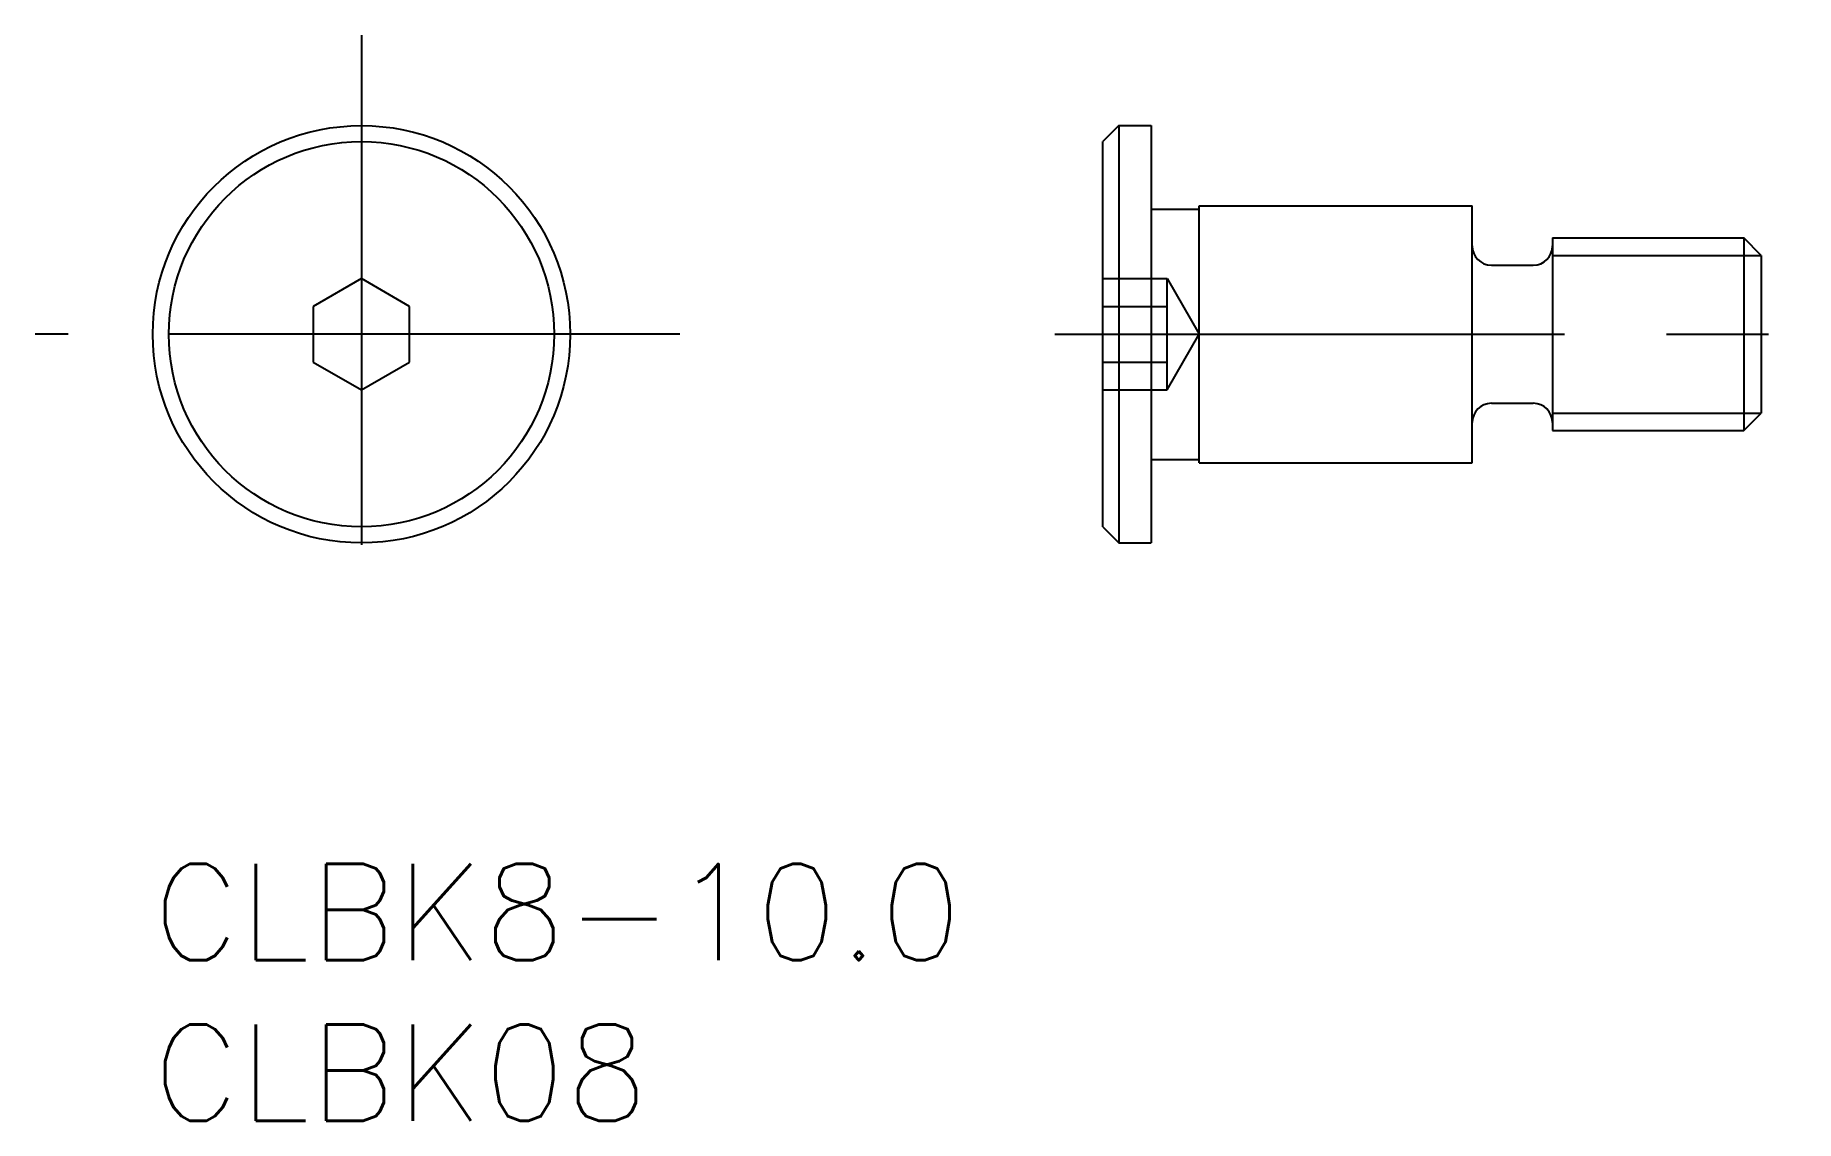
# Model space of a CAD drawing. Extents: x -3.7 to 51.2, y -8 to 25.8.
import ezdxf

# ---------------------------------------------------------------- set-up
doc = ezdxf.new("R2010")
doc.units = 0
doc.header["$LTSCALE"] = 0.5
doc.linetypes.add('CENTER', pattern=[50.8, 31.75, -6.35, 6.35, -6.35])
doc.linetypes.add('DASHED', pattern=[19.05, 12.7, -6.35])
for name, color, linetype in [('MSM_CENTER', 1, 'CENTER'), ('MSM_CONTINUOUS', 7, 'CONTINUOUS'), ('MSM_DASHED', 4, 'DASHED'), ('MSM_NARROW', 5, 'CONTINUOUS'), ('MSM_PART_NUMBER', 7, 'CONTINUOUS')]:
    doc.layers.add(name, color=color, linetype=linetype)
doc.styles.get("Standard").update_dxf_attribs({"font": 'txt.shx', "height": 1.5, "bigfont": 'bigfont.shx'})

# ---------------------------------------------------------------- blocks, each defined once
blk = doc.blocks.new('*U8')
at = {"layer": 'MSM_PART_NUMBER'}
blk.add_text('CLBK8-10.0', height=3, dxfattribs=at).set_placement((0, -3))
blk = doc.blocks.new('*U9')
at = {"layer": 'MSM_PART_NUMBER'}
blk.add_text('CLBK08', height=3, dxfattribs=at).set_placement((0, -8))

msp = doc.modelspace()

# ---------------------------------------------------------------- linework, layer by layer
at = {"layer": 'MSM_CENTER'}
for p, q in [((6.5, 25.816), (6.5, 7.479)), ((16.412, 16.5), (-3.66, 16.5)), ((28.087, 16.5), (51.162, 16.5))]:
    msp.add_line(p, q, dxfattribs=at)
at = {"layer": 'MSM_CONTINUOUS'}
for p, q in [((30.087, 23), (29.587, 22.5)), ((29.587, 10.5), (29.587, 22.5)), ((30.087, 23), (31.087, 23)), ((30.087, 23), (30.087, 10)), ((31.087, 23), (31.087, 10)), ((31.087, 20.4), (32.587, 20.4)), ((32.587, 20.5), (41.087, 20.5)), ((32.587, 12.5), (32.587, 20.5)), ((41.087, 12.5), (41.087, 20.5)), ((43.587, 19.5), (43.587, 13.5)), ((43.587, 19.5), (49.546, 19.5)), ((50.087, 18.958), (49.546, 19.5)), ((49.546, 19.5), (49.546, 13.5)), ((41.687, 18.65), (42.987, 18.65)), ((50.087, 18.958), (50.087, 14.041)), ((6.5, 18.232), (5, 17.366)), ((8, 17.366), (6.5, 18.232)), ((5, 17.366), (5, 15.634)), ((8, 15.634), (8, 17.366)), ((5, 15.634), (6.5, 14.768)), ((6.5, 14.768), (8, 15.634)), ((41.687, 14.35), (42.987, 14.35)), ((49.546, 13.5), (50.087, 14.041)), ((43.587, 13.5), (49.546, 13.5)), ((31.087, 12.6), (32.587, 12.6)), ((32.587, 12.5), (41.087, 12.5)), ((29.587, 10.5), (30.087, 10)), ((30.087, 10), (31.087, 10))]:
    msp.add_line(p, q, dxfattribs=at)
for radius in [6.5, 6]:
    msp.add_circle((6.5, 16.5), radius, dxfattribs=at)
for centre, start, end in [((41.687, 19.25), 180, 270), ((42.987, 19.25), 270, 0), ((41.687, 13.75), 90, 180), ((42.987, 13.75), 0, 90)]:
    msp.add_arc(centre, 0.6, start, end, dxfattribs=at)
at = {"layer": 'MSM_DASHED'}
for p, q in [((29.587, 18.232), (31.587, 18.232)), ((31.587, 18.232), (32.587, 16.5)), ((31.587, 14.768), (31.587, 18.232)), ((29.587, 17.366), (31.587, 17.366)), ((31.587, 14.768), (32.587, 16.5)), ((29.587, 15.634), (31.587, 15.634)), ((29.587, 14.768), (31.587, 14.768))]:
    msp.add_line(p, q, dxfattribs=at)
at = {"layer": 'MSM_NARROW'}
for p, q in [((43.587, 18.958), (50.087, 18.958)), ((43.587, 14.041), (50.087, 14.041))]:
    msp.add_line(p, q, dxfattribs=at)

# ---------------------------------------------------------------- block references
at = {"layer": 'MSM_CONTINUOUS'}
for name in ['*U8', '*U9']:
    msp.add_blockref(name, (0, 0), dxfattribs=at)

doc.saveas('drawing.dxf')
